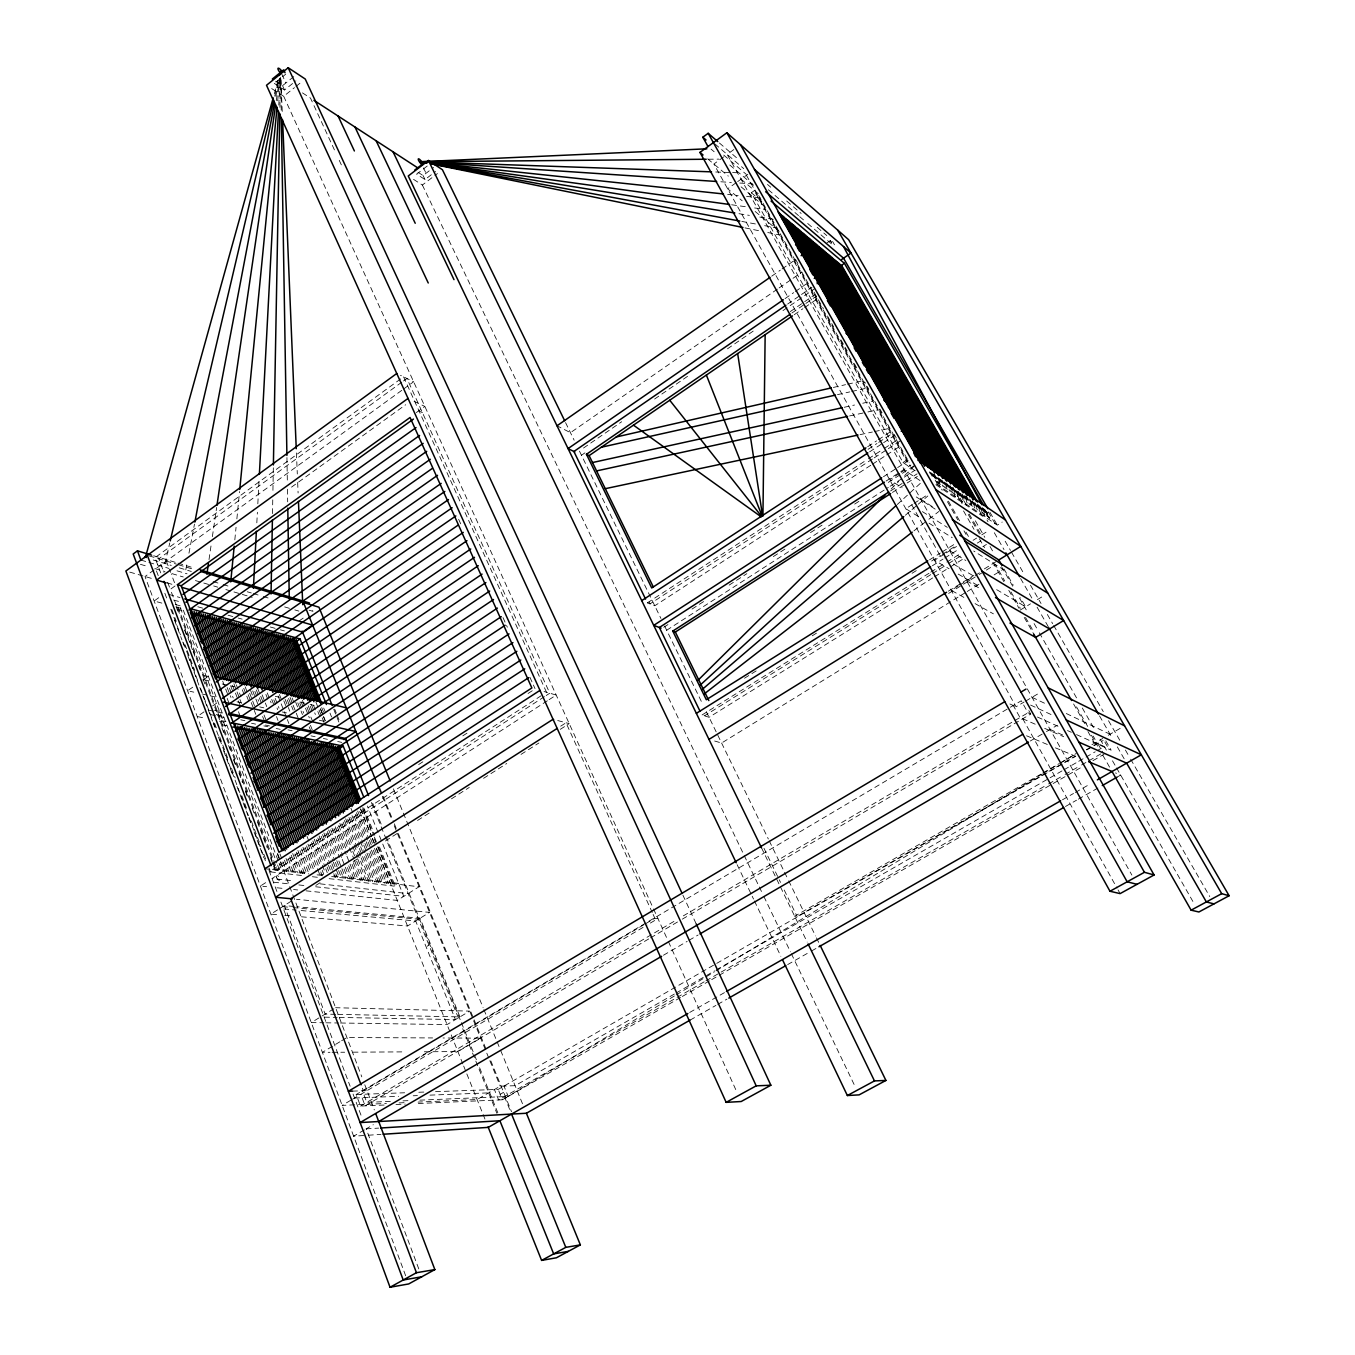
<?xml version="1.0" encoding="UTF-8"?>
<svg xmlns="http://www.w3.org/2000/svg" width="1355" height="1355" viewBox="0 0 1355 1355"><rect width="100%" height="100%" fill="white"/><g stroke="black" fill="none" stroke-linecap="round" stroke-linejoin="round"><path stroke-width="0.75" stroke-dasharray="5 3.75" d="M272.507 513.613L272.778 498.792M272.931 490.324L273.354 467.052M279.909 107.35L280.451 77.743M256.823 522.81L257.382 512.275M257.823 503.823L259.161 478.518M278.791 105.131L280.231 77.709M234.821 539.866L236.058 527.264M236.871 518.863L239.547 491.543M277.69 100.795L279.96 77.692M209.009 559.598L211.143 544.998M212.379 536.648L216.648 507.448M276.285 100.592L279.655 77.642M185.787 569.828L187.38 561.512M188.955 553.213L194.476 524.131M275.827 96.307L278.995 79.691M164.92 563.561L169.765 542.965M274.76 96.103L278.639 79.623M274.354 93.749L278.3 79.522M891.167 488.952L898.67 481.516M904.666 475.554L915.184 465.155M897.247 504.5L920.57 483.125M905.394 515.222L916.607 505.618M918.199 504.246L927.819 495.998M275.929 82.079L285.702 74.203M275.726 81.249L282.551 85.653L293.883 76.541M274.303 83.4L284.533 89.989L295.881 80.877M271.661 88.566L283.703 96.273L294.475 87.635M296 86.398L302.165 81.469M913.897 530.889L927.21 520.523M928.886 519.236L938.88 511.462M427.232 166.021L416.629 174.151L425.013 179.554L435.582 171.492M418.034 172.288L423.065 175.54L433.617 167.478M413.546 179.368L422.37 185.025L437.411 173.559M401.791 382.195L158.789 558.802L163.989 572.589M403.502 380.958L406.923 378.468L549.774 693.201L546.217 695.505M154.131 569.913L145.019 576.519L405.772 1276.054M401.741 390.375L155.656 568.812L158.484 576.349M403.434 389.139L413.631 381.754L400.504 375.318M723.824 156.807L713.865 164.04L1016.064 706.768L1024.041 702.042M733.817 149.575L727.144 154.402L1131.882 875.093M291.528 487.123L405.67 404.739M158.738 597.691L154.148 600.993L161.838 603.111M171.001 588.883L175.608 585.563L171.323 574.266M416.307 412.581L424.86 406.432L411.768 400.199M736.036 182.79L727.652 188.802L742.201 200.794M737.696 181.587L747.791 174.338M915.116 470.71L903.023 462.529L751.331 192.749L756.7 188.921M771.706 276.183L780.345 270.153M782.089 268.951L795.927 259.313M826.753 243.087L829.988 240.834M192.698 687.222L187.6 690.762L193.782 692.151M202.877 680.142L209.652 675.417M299.082 620.98L305.688 616.39M777.38 289.14L570.472 432.685L557.024 425.792M779.125 287.921L791.303 279.486M793.031 278.283L801.72 272.253M785.053 298.608L793.64 292.68M795.368 291.494L807.377 283.195M787.628 304.062L799.789 295.678M801.516 294.475L811.95 287.277M583.514 448.031L621.674 421.744M654.617 399.031L687.578 376.317M727.466 348.828L755.226 329.705M782.97 310.583L814.186 289.072M204.046 711.832L197.22 716.541L204.893 718.133M212.6 705.938L217.732 702.398M581.464 455.246L584.954 452.858M790.304 311.565L814.66 294.797M791.947 312.988L804.125 304.604M805.869 303.418L816.32 296.237M794.216 314.716L802.905 308.737M804.65 307.551L818.556 297.998M867.691 446.71L876.549 440.917M878.311 439.748L892.488 430.483M868.098 449.301L876.939 443.525M878.701 442.374L892.826 433.143M869.622 451.825L881.919 443.796M883.663 442.645L894.198 435.768M647.402 602.873L866.726 459.904M868.487 458.752L882.647 449.521M884.409 448.37L896.79 440.307M872.434 459.023L650.01 603.89L648.181 600.113M874.195 457.871L886.56 449.826M888.321 448.674L900.668 440.629M870.757 465.29L654.77 605.77L647.317 602.84M872.535 464.138L884.917 456.076M886.695 454.924L900.855 445.71M418.661 764.542L425.724 759.952M462.783 735.884L469.846 731.293M528.077 693.472L535.14 688.882L533.396 685.037M272.507 869.639L542.982 694.556M269.001 867.979L270.475 871.892L275.116 868.894L308.567 872.823M903.023 462.529L907.444 459.667M883.477 476.723L895.858 468.711M897.637 467.577L908.257 460.7M544.439 696.656L276.285 870.079L273.304 862.203M886.119 481.042L910.933 465.019M265.631 882.664L260.397 886.051L266.613 886.695M547.335 700.789L272.05 878.514L293.002 880.835M549.114 699.654L556.211 695.064L544.033 691.541M899.551 473.403L889.676 479.772L902.091 487.783M901.194 472.336L904.496 470.202L920.231 480.703M663.73 627.314L670.793 622.758M692.015 609.073L704.38 601.078M729.142 585.106L746.825 573.69M773.349 556.583L785.714 548.589M810.476 532.617L824.619 523.487M854.666 504.094L861.746 499.538M888.27 482.414L900.652 474.436M902.413 473.302L914.794 465.307M666.677 630.244L888.321 487.41M890.1 486.276L902.515 478.264M904.293 477.129L914.93 470.27M890.574 490.916L904.734 481.804M906.512 480.652L917.132 473.827M892.454 492.441L917.352 476.418M560.682 726.178L566.017 722.774L652.229 912.491M277.589 909.849L270.865 914.134L278.52 914.811M279.587 908.578L292.748 900.177M315.834 885.425L322.981 880.869M353.316 861.492L360.447 856.936M385.43 840.981L397.913 833.003M417.543 820.469L431.822 811.357M451.452 798.823L469.287 787.424M483.566 778.312L506.753 763.509M521.031 754.396L538.884 742.997M560.293 729.329L569.219 723.621L553.043 719.285M912.44 504.45L905.784 508.701L920.079 517.61M914.1 503.382L927.43 494.88M329.146 878.65L394.119 886.119L398.472 883.375L333.652 875.77M935.865 484.717L982.561 516.221L987.998 512.817L929.547 472.827M929.581 559.801L940.302 553.077M942.081 551.959L954.581 544.134M744.488 678.228L756.954 670.42M812.221 635.817L819.352 631.345M912.051 573.284L919.181 568.829M931.647 561.004L940.556 555.431M942.352 554.314L956.613 545.371M944.655 553.924L934.493 560.276L949.076 568.761M946.332 552.857L956.528 546.488M932.376 565.763L942.995 559.124M944.757 558.006L958.917 549.165M973.076 540.306L976.616 538.087M981.765 534.869L988.523 530.635M936.508 483.989L997.331 525.13L1002.226 522.065M929.022 573.25L701.89 715.067L709.072 717.286L932.748 577.908M930.8 572.132L945.113 563.206M946.908 562.088L961.203 553.145M977.294 543.101L980.885 540.865M930.75 574.639L704.431 715.863L702.584 712.053M932.545 573.521L946.908 564.561M948.703 563.443L961.288 555.584M934.543 576.79L948.856 567.864M950.634 566.746L963.168 558.938M982.849 546.675L986.423 544.439M948.381 591.17L973.754 575.469M984.391 568.88L997.466 560.784M958.053 586.088L951.227 590.306L965.895 598.504M959.763 585.021L973.466 576.536M975.194 575.485L980.342 572.284M948.636 593.422L977.378 575.638M979.174 574.537L984.56 571.2M986.372 570.082L995.349 564.527L1004.716 580.956M965.438 592.592L721.605 743.031L712.578 740.423M967.233 591.491L979.784 583.734M994.13 574.893L1003.09 569.354L973.72 551.045M427.198 946.213L428.959 945.129M333.855 1008.781L311.294 1022.585L323.828 1022.771M1020.095 610.157L1030.477 603.839M1037.422 599.621L1044.383 595.387M339.902 1041.775L322.388 1052.361L329.993 1052.31M341.646 1040.725L346.897 1037.54L432.601 1037.93M674.35 996.01L502.417 1099.786L414.766 1103.664M676.162 994.926L714.17 971.975M715.982 970.891L1041.758 774.264M1043.553 773.18L1058.035 764.44M1059.847 763.339L1076.141 753.516M384.143 1105.036L360.515 1106.07L356.162 1094.518L1021.28 700.772L1028.005 712.798L1030.748 714.034L679.736 920.672M643.913 924.703L363.343 1090.775L361.836 1086.812M645.742 923.636L654.838 918.233L657.937 918.588L648.842 923.958M350.708 1100.311L342.154 1105.375L386.429 1103.461M352.571 1099.21L647.029 925.042M1025.633 701.094L1039.505 692.896M360.515 1106.07L676.094 920.147M683.31 915.878L1028.005 712.798M648.723 938.93L365.139 1105.866L360.786 1094.349M650.552 937.846L677.923 921.739M364.36 1129.918L353.638 1136.184L366.257 1135.355M418.78 1268.907L366.155 1128.867L373.336 1124.684M663.459 955.241L687.171 941.386M689.001 940.319L698.13 935.001M1030.308 740.999L1044.739 732.581M1046.5 731.548L1057.323 725.23M674.316 994.062L515.103 1085.694L500.215 1086.185L477.112 1099.532L418.068 1102.089M1040.877 774.162L794.674 916.251L797.113 916.573L1062.574 763.441M1042.689 773.112L1059.102 763.644M1060.931 762.577L1075.514 754.159M1091.927 744.691L1102.801 738.424M1108.255 735.274L1121.246 727.771M1064.403 762.391L1075.379 756.056M1086.371 749.721L1091.859 746.554M1093.688 745.504L1097.347 743.387L1093.197 736.087M435.531 1091.656L498.2 1089.403L1075.802 756.259M1086.795 749.925L1103.156 740.491M500.08 1094.349L503.62 1092.299M676.145 993.012L714.576 970.891M716.405 969.824L1062.252 770.758M1064.098 769.708L1076.903 762.34M1078.732 761.29L1084.22 758.123M1086.049 757.072L1095.196 751.805M1097.025 750.755L1104.342 746.537L1095.585 742.591M704.16 981.85L498.64 1099.955L494.423 1089.539M705.989 980.8L1046.771 784.968M1048.601 783.918L1063.269 775.5M1065.098 774.433L1079.749 766.015M1081.578 764.965L1087.083 761.798M1088.912 760.748L1101.734 753.38M680.515 997.5L502.417 1099.786L498.2 1089.403M682.344 996.45L709.834 980.664M711.68 979.614L1081.934 766.981M1092.943 760.663L1103.935 754.345M689.695 1012.456L724.586 992.554M1062.472 799.789L1073.499 793.488M1075.328 792.455L1090.03 784.071M690.152 1020.078L715.914 1005.41M717.744 1004.377L726.941 999.126M787.662 964.591L809.731 952.023M811.577 950.973L818.928 946.789M1065.47 806.496L1076.514 800.212M1078.343 799.162L1100.429 786.611M1116.994 777.177L1120.67 775.094L1115.504 772.926M833.376 387.445L845.554 384.668M847.586 384.193L863.846 380.501M837.492 394.644L849.704 391.917M851.736 391.46L868.013 387.835M844.233 407.279L854.514 405.026M862.745 403.231L873.027 400.961M849.602 415.934L865.93 412.394M867.962 411.937L878.159 409.735M860.086 434.633L872.383 432.025M874.432 431.584L888.795 428.536M368.357 1135.219L380.975 1134.389M366.155 1128.867L378.689 1128.105M399.081 1102.902L407.516 1102.547M395.982 1104.511L405.264 1104.088M390.342 1101.395L366.782 1102.377L362.412 1090.809M402.977 1100.87L409.295 1100.599M419.813 1100.158L508.21 1096.449L503.975 1086.066M354.553 1098.024L398.556 1096.331M413.224 1095.772L417.408 1095.619M429.975 1095.128L488.647 1092.875M356.162 1094.518L404.637 1092.774M418.814 1092.249L425.521 1092.011M352.52 1091.131L367.036 1090.656M708.326 159.229L718.912 159.128M332.094 1052.31L344.661 1052.225M353.045 1052.174L405.467 1051.87M424.335 1051.768L457.871 1051.565L480.669 1038.15L443.051 1037.981M325.911 1022.805L338.445 1022.991M340.528 1023.008L447.048 1024.583L469.677 1011.118L335.6 1007.714M324.506 1017.165L337.175 1017.402M339.292 1017.436L455.432 1019.587L415.68 920.977L298.439 910.289M335.684 1014.336L325.149 1014.116L284.296 905.563L294.746 906.546M337.785 1014.37L459.955 1016.894L420.067 918.25L296.83 906.732M715.728 172L730.497 172.508M732.598 172.576L741.033 172.881M720.86 181.773L731.361 182.468M739.762 183.027L752.364 183.874M284.753 915.353L293.087 916.065M301.403 916.793L407.533 926.007L429.518 912.406L296.508 899.297M283.771 908.951L296.339 910.103M282.619 906.63L290.986 907.41M293.07 907.596L418.509 919.215M276.996 887.779L285.278 888.66M293.578 889.524L297.727 889.964M306.027 890.828L397.269 900.414L419.085 886.763L331.653 876.549M727.652 194.392L738.17 195.51M746.588 196.407L761.324 197.982M273.676 882.224L290.478 884.036M298.862 884.951L307.263 885.865M315.647 886.763L403.79 896.333L367.425 806.005M320.22 883.85L408.16 893.606M270.475 871.892L304.011 875.753M312.395 876.719L318.679 877.43M319.018 874.043L323.201 874.534M264.919 868.758L308.754 873.873M317.07 874.856L323.32 875.584M731.649 204.774L746.266 206.807M754.616 207.959L765.05 209.415M738.983 213.684L749.383 215.377M759.799 217.071L776.449 219.798M741.846 221.424L756.344 224.134M764.643 225.675L777.076 227.979M745.03 227.894L759.511 230.841M767.777 232.535L780.175 235.059M222.711 724.857L226.793 725.687M221.051 720.555L227.267 721.859M219.375 721.165L227.64 722.893M210.499 714.559L224.862 717.608M251.539 723.248L255.638 724.129M263.835 725.874L267.951 726.737M276.149 728.482L280.248 729.346M311.023 735.867L315.139 736.73M323.337 738.475L327.436 739.339M337.7 741.524L341.799 742.388M216.173 714.576L224.371 716.321M240.784 719.81L244.899 720.691M265.411 725.044L269.51 725.924M287.988 729.854L292.087 730.718M214.446 710.223L222.627 711.985M208.789 710.189L214.937 711.51M216.986 711.951L223.118 713.272M202.031 693.98L208.196 695.369M210.262 695.826L216.444 697.215M237.04 701.822L241.156 702.754M259.686 706.904L263.818 707.835M282.348 711.985L286.464 712.899M319.424 720.284L325.607 721.673M203.775 679.651L211.956 681.565M222.169 683.953L228.301 685.376M230.35 685.85L234.432 686.816M275.319 696.351L279.401 697.3M299.845 702.076L308.025 703.99M310.058 704.465L314.157 705.413M204.063 675.654L208.145 676.619M176.133 607.04L182.248 608.717M177.115 609.208L185.178 611.41M175.354 604.482L183.399 606.718M173.643 600.028L181.706 602.281M197.813 606.769L205.875 609.022M228.03 615.204L236.075 617.44M238.09 618.015L242.122 619.133M270.306 626.992L278.368 629.245M280.383 629.804L284.414 630.939M168.901 594.438L179.927 597.538M129.707 572.098L153.047 578.839M167.088 582.887L175.117 585.208M140.412 564.324L148.034 566.559M154.843 568.575L164.988 571.573M171.865 573.605L183.247 576.959M195.408 580.567L211.634 585.36M213.667 585.953L217.732 587.155M225.845 589.544L231.925 591.339M233.958 591.949L252.199 597.335M284.652 606.921L292.765 609.31M294.797 609.902L298.845 611.105M140.886 560.055L146.916 561.851M148.915 562.444L168.985 568.423M177.014 570.828L187.041 573.809M213.142 581.583L221.17 583.988M223.168 584.581L231.197 586.969M247.254 591.762L251.268 592.948M253.266 593.558L261.295 595.946M263.31 596.539L271.339 598.927M309.092 610.19L312.971 611.342L311.616 608.005M153.217 560.005L171.272 565.425M179.283 567.83L191.326 571.454M149.253 555.923L176.404 564.12M178.42 564.73L192.546 568.998M153.657 555.753L175.93 562.511M177.962 563.121L194.155 568.033M1026.548 735.782L1047.618 744.589M1055.426 747.841L1074.955 756.005M1035.186 724.197L1019.976 717.54L1013.286 705.498M1044.688 728.363L1063.709 736.713M1050.091 729.447L1063.489 735.359M1009.882 703.973L1016.064 706.768M1037.456 717.049L1059.373 726.907M1067.486 730.565L1071.314 732.276M1076.548 734.63L1111.168 750.196L1105.003 739.423M1030.596 705.074L1051.717 714.83M419.068 411.039L422.421 412.614M1032.036 697.317L1045.349 703.618M1066.283 713.526L1110.05 734.241M975.075 603.619L993.418 613.849M966.606 580.787L981.037 589.171M958.171 574.063L978.208 585.75M953.242 563.968L973.144 575.74M996.67 589.662L1025.616 606.786L1020.467 597.775M949.72 550.74L965.844 560.513M929.022 523.182L952.26 537.681M922.416 511.631L947.297 527.349M920.739 499.148L934.831 508.244M916.285 496.946L935.797 509.531M302.47 92.885L310.498 98.102L313.124 103.759M867.234 388.089L868.775 389.207L864.642 381.873M755.141 211.465L779.379 231.468M707.683 158.857L728.296 176.116M741.1 186.855L763.543 205.638M751.331 192.749L762.543 202.183M741.049 179.165L758.766 194.138M711.087 149.135L714.153 151.743M729.786 165.022L753.651 185.296M723.739 155.097L746.283 174.355M714.915 143.918L743.76 168.647M768.37 189.768L798.502 215.597M799.687 216.631L806.09 222.118M807.682 223.473L831.75 244.12M719.403 142.986L738.627 159.568M767.489 184.432L770.69 187.21M786.713 201.031L801.144 213.463M817.167 227.284L826.787 235.567M830.293 240.428L831.614 242.613L829.971 240.428M989.963 512.342L997.331 525.13M832.563 241.41L834.511 244.781M988.303 511.919L996.738 526.57M1005.173 541.221L1010.457 550.367M1011.508 552.213L1024.16 574.181M1030.477 585.174L1041.03 603.5M1047.364 614.476L1052.632 623.639M1053.682 625.468L1103.241 711.561M1108.526 720.725L1121.178 742.692M1125.395 750.026L1129.613 757.343M1130.663 759.19L1209.761 896.553M984.645 509.175L989.895 518.304M983.408 508.328L988.659 517.458M982.172 507.481L987.422 516.628M981.985 508.464L986.203 515.798M979.682 505.788L984.95 514.951M979.53 506.821L983.713 514.104M978.259 504.754L987.998 521.743M994.316 532.735L1004.004 549.588M1020.62 578.534L1032.188 598.673M1037.083 607.176L1048.55 627.162M1099.532 715.914L1112.116 737.848M1117.316 746.893L1124.582 759.545M977.226 504.128L982.46 513.257M977.023 505.093L981.206 512.41M974.702 502.417L982.561 516.221M974.499 503.382L978.7 510.7M972.179 500.673L977.429 509.853M971.992 501.689L976.176 508.989M969.672 499.013L974.906 508.125M969.435 499.961L973.618 507.261M966.064 495.422L972.348 506.397M965.827 496.37L971.061 505.517M964.557 495.54L969.774 504.636M964.303 496.472L968.486 503.772M1104.867 742.015L1108.983 749.213M961.965 493.762L967.182 502.891M961.694 494.694L965.878 502.011M1003.987 568.948L1013.252 585.174M960.39 493.796L964.574 501.113M959.628 493.288L966.962 506.143M975.346 520.811L984.797 537.342M990.031 546.505L994.231 553.856M1001.565 566.695L1013.1 586.884M1019.4 597.894L1027.784 612.579M1034.085 623.588L1038.269 630.922M1039.319 632.768L1077.09 698.824M1082.323 708.004L1094.908 730.023M1100.158 739.203L1106.391 750.111M1112.506 760.816L1115.572 766.168M1116.588 767.946L1194.737 904.683M958.036 491.069L963.27 500.232M957.765 492.001L961.948 499.334M956.511 491.221L960.644 498.437M955.834 490.578L963.032 503.196M969.198 514.002L981.545 535.615M955.19 490.307L959.323 497.539M952.785 487.394L962.067 503.654M968.249 514.477L979.58 534.344M952.819 487.58L957.985 496.641M952.514 488.477L956.664 495.744M1097.804 743.59L1102.919 752.55M1010.966 591.915L1020.332 608.327M1025.532 617.457L1033.865 632.057M1076.531 706.887L1087.98 726.957M950.143 485.751L955.326 494.846M949.838 486.648L953.988 493.931M948.873 485.226L957.257 499.927M963.541 510.954L974.025 529.348M979.377 538.748L984.509 547.725M992.876 562.427L1003.818 581.6M1008.798 590.34L1019.079 608.395M1024.228 617.423L1034.576 635.563M1073.583 703.973L1085.152 724.298M1091.385 735.24L1097.635 746.182M1102.767 755.192L1109.999 767.879M947.45 483.904L952.633 493.017M946.095 482.973L951.295 492.102M1087.946 731.565L1094.23 742.591M944.74 482.041L949.94 491.188M944.418 482.939L948.585 490.256M941.996 480.178L947.213 489.341M940.624 479.23L945.858 488.41M939.252 478.281L944.486 487.478M937.88 477.35L943.097 486.547M937.643 478.417L941.725 485.615M934.205 473.86L940.336 484.667M933.832 474.707L938.947 483.718M932.918 473.86L942.216 490.239M948.415 501.164L959.78 521.184M965.98 532.109L969.079 537.562M932.426 473.759L937.558 482.787M930.868 472.455L939.134 487.038M947.416 501.638L957.765 519.88M963.981 530.821L966.047 534.463M929.615 471.828L932.697 477.248M795.47 259.195L799.586 266.529M814.05 292.155L823.349 308.635M827.482 315.969L833.664 326.945M840.896 339.766L847.095 350.759M854.327 363.563L857.41 369.068M880.005 409.108L882.037 412.716M894.283 434.43L896.316 438.038M758.715 195.56L909.12 462.36M746.436 175.303L910.441 466.374M755.413 192.783L907.139 462.14M1028.835 710.613L1030.748 714.034M911.763 504.89L939.557 554.618M1022.737 718.743L1117.028 888.084M1118.061 889.93L1120.111 893.606M984.899 510.293L987.897 515.865M565.56 422.608L574.147 440.206M579.449 451.113L660.935 618.439M664.627 626.044L702.601 703.99M706.294 711.595L768.336 838.982M769.25 840.879L787.78 878.904M788.695 880.818L815.541 935.949M816.472 937.846L819.25 943.554M763.983 848.264L780.548 882.427M784.223 890.015L797.113 916.573M761.493 847.79L779.548 885.052M780.48 886.949L807.19 942.098M423.488 167.935L425.589 172.288M423.065 175.54L425.013 179.554M422.37 185.025L758.394 885.052M759.308 886.966L762.967 894.588M763.881 896.502L790.439 951.82M791.354 953.717L855.445 1087.252M737.137 864.693L753.532 899.043M754.447 900.939L780.853 956.274M682.886 895.13L696.216 923.924M313.987 105.639L335.769 152.793M339.241 160.33L341.867 165.988M281.857 74.203L285.769 82.774M282.551 85.653L284.533 89.989M283.703 96.273L652.67 907.02M653.55 908.934L667.575 939.76M668.438 941.674L736.798 1091.893M653.11 914.405L654.838 918.233M546.522 692.27L403.553 376.809L154.995 557.65L160.94 573.453M458.651 519.287L461.259 525.062M502.976 617.575L507.329 627.213M529.924 677.331L532.532 683.106M393.407 788.83L483.074 1007.578M483.887 1009.526L499.893 1048.584M500.689 1050.532L522.64 1104.071M379.993 788.525L382.415 794.487M383.177 796.367L393.594 821.943M394.339 823.806L397.574 831.75M398.336 833.596L473.386 1018.028M474.115 1019.79L486.157 1049.397M490.866 1060.948L511.529 1111.693M379.129 788.542L381.517 794.42M382.313 796.367L391.087 817.912M394.271 825.754L396.659 831.614M397.455 833.579L472.827 1018.841M473.606 1020.772L489.07 1058.78M489.866 1060.728L500.215 1086.185M504.466 1096.618L509.988 1110.202M334.702 709.156L336.294 713.069M337.09 715.034L339.461 720.911M372.71 803.21L381.416 824.755M386.175 836.509L460.598 1020.705M461.394 1022.652L476.435 1059.881M479.602 1067.723L497.827 1112.794M333.753 709.393L338.869 722.029M371.338 802.448L459.582 1020.942M462.699 1028.648L496.895 1113.319M329.993 713.069L331.569 716.981M323.676 708.021L326.03 713.899M363.784 807.885L374.793 835.29M379.519 847.044L394.457 884.239M362.632 807.716L373.658 835.171M374.437 837.119L377.588 844.961M378.384 846.926L394.119 886.119M321.694 707.564L324.827 715.406M362.598 809.511L371.253 831.072M374.403 838.914L376.758 844.809M377.554 846.756L392.51 884.019M320.424 708.733L322.778 714.627M323.574 716.592L325.149 720.521M360.565 808.867L371.592 836.357M372.371 838.305L375.521 846.164M376.3 848.128L462.902 1064.082M463.681 1066.046L466.035 1071.941M466.831 1073.905L484.938 1119.061M320.491 709.072L322.846 714.949M323.625 716.914L325.2 720.843M360.633 809.189L371.643 836.679M372.439 838.626L375.572 846.485M376.368 848.45L390.528 883.782M315.918 702.195L318.273 708.055M319.052 710.003L321.389 715.846M322.168 717.794L325.302 725.602M359.668 811.408L369.813 836.746M370.593 838.711L373.726 846.502M374.505 848.45L388.563 883.562M317.832 711.494L320.17 717.354M357.669 811.069L368.611 838.406M369.39 840.371L372.523 848.179M373.303 850.127L386.582 883.325M313.479 705.176L315.817 711.036M356.467 812.712L367.408 840.083M368.187 842.031L384.6 883.087M311.464 704.702L315.376 714.491M355.247 814.338L365.41 839.795M366.189 841.743L369.322 849.585M370.101 851.533L382.601 882.867M310.227 706.192L312.582 712.069M350.894 808.139L364.19 841.455M364.969 843.42L368.103 851.262M368.882 853.227L380.62 882.63M308.212 705.735L311.345 713.577M352.012 815.659L362.971 843.132M363.75 845.097L378.604 882.393M306.958 707.225L310.092 715.084M310.871 717.049L313.225 722.96M350.776 817.302L364.868 852.685M365.647 854.649L376.605 882.156M302.368 700.332L304.706 706.192M305.485 708.14L309.363 717.896M348.963 817.488L359.837 844.826M360.616 846.773L363.716 854.599M364.495 856.546L374.59 881.936M301.115 701.805L303.435 707.683M310.43 725.281L313.547 733.089M347.71 819.131L358.584 846.502M359.363 848.45L372.574 881.698M299.845 703.296L303.723 713.086M309.16 726.788L311.498 732.665M345.677 818.81L360.447 856.004M361.226 857.969L370.542 881.461M297.795 702.822L302.453 714.576M344.424 820.452L368.509 881.224M295.746 702.347L298.845 710.189M343.154 822.095L357.144 857.427M357.923 859.392L366.477 880.987M292.121 697.944L295.238 705.803M341.883 823.738L351.995 849.297M352.774 851.262L355.874 859.121M356.653 861.086L364.427 880.75M290.055 697.452L292.392 703.364M293.171 705.328L295.492 711.24M296.271 713.204L299.387 721.08M339.834 823.434L353.824 858.85M354.604 860.815L362.378 880.513M288.547 698.401L290.868 704.278M291.63 706.226L293.171 710.139M338.716 825.517L348.76 850.94M353.384 862.661L360.328 880.259M287.243 699.874L289.547 705.752M337.429 827.16L347.456 852.617M352.097 864.355L358.262 880.022M285.143 699.4L289.784 711.155M335.346 826.838L346.169 854.294M346.931 856.258L349.251 862.136M350.03 864.1L356.196 879.785M283.839 700.874L286.142 706.768M334.041 828.498L342.544 850.093M348.726 865.794L354.129 879.547M279.418 694.488L281.738 700.399M331.958 828.193L342.781 855.716M347.422 867.505L352.046 879.293M278.08 695.979L280.4 701.873M281.179 703.855L283.5 709.749M284.262 711.731L286.582 717.625M287.362 719.59L288.903 723.536M330.637 829.836L341.46 857.41M342.239 859.375L344.56 865.269M345.322 867.251L349.963 879.056M328.689 829.921L339.444 857.292M344.035 869.029L347.879 878.819M275.184 698.367L279.028 708.174M327.368 831.563L335.803 853.108M338.869 860.95L341.172 866.81M341.934 868.775L345.779 878.565M273.829 699.841L277.673 709.647M326.013 833.206L336.006 858.714M336.768 860.679L339.834 868.521M340.596 870.486L343.679 878.328M271.711 699.366L274.015 705.244M323.913 832.902L334.651 860.408M335.413 862.373L341.562 878.074M267.274 692.964L271.102 702.805M276.488 716.575L278.012 720.504M322.558 834.561L332.534 860.137M333.296 862.102L339.444 877.837M265.902 694.438L268.968 702.313M321.203 836.238L331.179 861.831M331.941 863.796L335.024 871.672M335.786 873.653L337.327 877.583M319.069 835.933L329.824 863.542M330.586 865.506L335.193 877.329M262.159 694.861L266.732 706.616M317.815 837.898L327.724 863.372M328.486 865.337L331.535 873.162M257.704 688.476L259.991 694.37M260.753 696.318L263.039 702.212M316.426 839.558L326.335 865.066M327.097 867.031L328.638 870.96M256.298 689.932L258.585 695.826M259.347 697.791L261.651 703.685M314.275 839.253L324.963 866.76M325.725 868.724L327.249 872.654M254.892 691.389L258.703 701.229M264.056 715L267.104 722.876M312.886 840.93L325.081 872.4M252.724 690.898L258.06 704.685M262.633 716.507L264.936 722.418M311.481 842.59L321.406 868.199M322.168 870.181L323.693 874.111M250.54 690.389L253.588 698.282M307.026 836.374L309.313 842.302M310.075 844.267L320 869.91M320.762 871.892L322.287 875.838M249.659 693.252L251.928 699.146M252.691 701.094L255.705 708.936M307.992 844.216L320.119 875.584M245.187 686.866L247.457 692.761M248.219 694.709L250.489 700.603M251.251 702.568L253.521 708.462M254.283 710.427L255.79 714.339M306.569 845.876L316.409 871.401M243.748 688.323L246.017 694.217M246.779 696.182L249.811 704.041M305.129 847.553L313.462 869.165M242.291 689.78L245.323 697.639M302.944 847.248L312.04 870.875M301.488 848.924L309.838 870.621M236.329 684.8L240.885 696.639M300.048 850.618L308.381 872.332M233.907 683.75L239.174 697.486M239.937 699.451L241.427 703.38M297.897 850.5L306.924 874.043M232.433 685.207L234.686 691.084M235.431 693.049L237.701 698.943M238.446 700.908L240.716 706.802M296.423 852.176L304.706 873.789M230.943 686.646L233.196 692.541M294.95 853.853L302.487 873.518M229.435 688.103L233.212 697.944M238.48 711.731L240.75 717.642M292.714 853.565L300.251 873.264M227.183 687.578L230.96 697.435M291.223 855.242L297.998 873.01M222.677 681.125L224.93 687.053M225.675 689.034L227.945 694.963M289.733 856.936L295.763 872.739M227.183 698.401L229.452 704.346M288.225 858.63L293.493 872.485M286.007 858.46L291.24 872.214M284.482 860.137L288.971 871.942M279.96 853.938L282.213 859.849M282.958 861.831L286.701 871.688M277.673 853.65L284.414 871.417M166.326 561.072L170.611 572.386M277.301 853.887L361.802 1076.835M364.783 1084.728L374.336 1109.914M183.315 610.19L278.385 861.272M279.13 863.237L282.128 871.146M180.249 607.582L276.827 862.966M277.572 864.947L279.824 870.892M177.928 606.938L277.521 870.621M167.715 582.447L170.679 590.323M171.424 592.287L219.764 720.352M220.509 722.317L272.558 860.239M176.099 606.447L178.318 612.341M184.991 630.007L187.21 635.902M187.955 637.866L192.393 649.655M193.138 651.62L195.357 657.497M198.321 665.356L200.54 671.25M221.932 727.957L224.151 733.817M228.589 745.572L230.807 751.432M233.754 759.274L235.973 765.135M238.92 772.977L242.613 782.75M245.577 790.592L248.524 798.417M252.216 808.207L254.435 814.084M257.382 821.909L266.986 847.349M270.678 857.139L272.169 861.052M272.897 863.016L275.116 868.894M184.534 629.94L186.753 635.851M203.115 679.211L205.333 685.122M233.585 760.003L235.821 765.914M245.475 791.523L247.711 797.434M270.746 858.528L272.982 864.439M273.727 866.404L275.217 870.35M171.814 609.513L176.235 621.301M185.093 644.845L186.567 648.774M187.312 650.739L194.697 670.369M214.547 723.163L216.749 729.024M219.696 736.866L228.521 760.341M231.468 768.166L235.143 777.956M241.766 795.571L243.985 801.432M244.713 803.396L246.932 809.274M251.336 821.011L260.905 846.452M263.852 854.277L266.054 860.154M164.853 593.287L167.088 599.232M170.798 609.123L180.486 634.902M183.45 642.778L197.627 680.481M200.557 688.306L212.752 720.741M213.497 722.706L248.338 815.405M249.066 817.37L265.377 860.764M269.001 870.401L277.69 893.521M280.908 902.074L350.132 1086.253M353.062 1094.061L361.802 1117.299M174.541 620.2L181.977 639.983M182.722 641.965L184.212 645.912M187.922 655.82L199.083 685.495M199.829 687.476L204.283 699.349M205.028 701.331L212.464 721.114M213.209 723.096L214.7 727.059M218.409 736.951L220.645 742.879M223.609 750.805L229.571 766.625M230.316 768.607L233.28 776.534M237.006 786.425L248.151 816.1M248.897 818.081L251.132 824.026M254.096 831.936L263.768 857.664M282.23 111.432L280.824 77.709L281.23 111.483M296.44 452.926L297.304 473.996M297.66 482.431L298.1 492.983M286.938 457.55L287.328 480.754M287.463 489.206L287.683 501.858M989.387 518.033L986.474 513.63L989.387 518.033M276.539 877.21A2.575 1.287 58 0 0 279.452 880.208A2.575 1.287 58 0 0 278.69 876.465A2.575 1.287 58 0 0 276.539 877.21"/><path stroke-width="1.5" d="M762.933 515.967L765.152 334.685M271.051 594.015L272.389 519.947M273.388 464.934L279.791 113.701M253.385 588.206L256.383 531.262M259.381 474.301L278.453 111.466M230.723 581.888L234.212 546.167M239.75 489.443L277.081 107.096M206.875 574.215L208.399 563.782M216.969 505.364L275.675 104.775M194.883 522.065L274.642 102.54M170.239 540.899L273.795 100.219M145.408 557.379L273.219 97.831M279.435 75.457L280.57 71.392M697.52 680.769L885.154 494.897M699.79 685.495L895.689 505.923M701.958 689.678L903.785 516.594M272.321 79.03L283.703 69.85L285.041 72.747M682.005 893.199L305.231 79.013L288.209 67.75L266.512 85.263L726.161 1102.36L741.185 1101.513L770.86 1085.236L696.216 923.924M704.075 694.048L912.22 532.176M414.681 170.103L425.284 161.973M564.645 420.694L442.424 169.731L428.468 160.5L408.262 175.981L736.222 862.779M151.625 555.144L137.465 550.858L133.18 553.992L403.214 1280.001L421.744 1276.783M708.004 146.526L702.822 137.228L708.174 133.315L717.794 141.597M396.761 373.489L125.879 570.997L390.037 1287.25L408.702 1283.947L434.853 1269.601L375.792 1113.793M740.491 144.731L1154.087 874.974L1120.111 893.606L1109.982 891.251L699.959 152.404L726.873 132.773L848.637 239.7L1229.12 895.74L1198.904 911.983L1191.113 910.17L1112.065 771.503L1088.624 761.713M408.024 398.421L156.638 580.092L166.123 582.836M177.437 584.666L410.074 417.492L531.871 687.95L279.011 852.295L177.437 584.666L181.214 585.766L413.444 419.068M182.925 594.438L416.036 427.587M185.906 602.264L419.593 435.463M188.887 610.106L423.15 443.373M191.868 617.982L426.723 451.317M194.883 625.875L430.314 459.277M197.898 633.818L432.194 468.491M200.913 641.779L437.546 475.317M203.944 649.773L441.171 483.379M206.993 657.785L444.83 491.459M210.059 665.83L448.488 499.589M557.024 425.792L769.979 277.402M801.11 255.689L806.293 252.081M213.125 673.909L452.163 507.735M216.207 682.022L455.856 515.933M783.342 299.794L568.067 448.59L574.757 451.909M814.253 278.453L837.068 262.684M841.709 259.466L851.008 253.046L754.515 169.494M219.29 690.152L457.804 525.35M191.224 613.07L296 641.762L300.065 638.967L326.47 704.532M983.764 505.483L844.419 263.344L839.423 266.783L781.767 218.324M785.883 305.265L573.893 451.486L645.573 599.079M817.167 283.686L829.328 275.302M222.406 698.316L463.274 532.396M865.93 447.861L651.721 587.968L586.461 454.281L790.202 314.191M586.461 454.281L589.12 455.619L792.489 315.901M225.506 706.514L467.001 540.679M228.639 714.746L470.744 548.978M231.773 723.011L474.504 557.328M234.923 731.293L478.281 565.712M238.09 739.61L482.075 574.114M241.258 747.96L485.886 582.565M244.442 756.344L489.697 591.034M247.643 764.745L493.525 599.537M250.844 773.197L497.387 608.09M254.062 781.666L501.248 616.66M257.298 790.185L505.127 625.265M343.78 739.576L355.925 731.497L223.507 702.127M260.533 798.722L509.023 633.903M232.908 726.957L339.021 748.925L343.221 746.148L363.75 797.113M263.802 807.292L512.935 642.592M267.071 815.896L516.865 651.298M270.339 824.518L520.794 660.037M273.642 833.19L524.758 668.828M899.568 425.86L903.108 423.539M641.728 600.621L867.878 452.96M901.211 431.195L913.507 423.167M276.945 841.895L528.738 677.635M264.919 868.758L539.968 690.373M881.715 477.875L653.72 625.366L661.121 628.144M915.336 456.127L927.718 448.115M884.358 482.194L659.36 627.484L700.044 711.273M918.013 460.446L930.411 452.435M927.785 560.919L706.311 699.739L672.774 631.074L888.795 492.051M672.774 631.074L675.332 632.04L890.658 493.576M553.043 719.285L275.59 897.247L292.341 898.89M557.125 728.448L290.698 898.721L361.091 1084.83M696.351 713.357L930.597 566.864M708.97 739.39L946.586 592.287M998.5 560.14L1020.738 546.37L935.78 489.545M1004.783 701.67L348.387 1091.283L352.52 1091.131M1020.959 692.066L1025.989 689.085M1022.856 734.241L360.125 1122.567L526.401 1113.251L690.152 1020.078M378.739 1121.534L661.63 956.308M699.959 933.934L1028.479 742.066M687.866 1013.506L488.274 1127.377L383.092 1134.254M726.432 991.504L1060.643 800.822M1097.364 779.87L1141.333 754.786L1066.3 719.979M728.787 998.093L785.815 965.624M818.928 946.789L1063.624 807.546M1102.276 785.561L1116.994 777.177M390.037 1287.25L416.442 1272.718L434.853 1269.601M726.161 1102.36L756.192 1085.846L770.86 1085.236M1109.982 891.251L1144.433 872.298L1154.087 874.974M488.088 1126.903L541.61 1260.404L565.797 1247.362L580.363 1244.889L526.401 1113.251M782.682 960.085L847.366 1095.534L874.466 1080.917L885.916 1080.443L820.182 945.451M1191.113 910.17L1221.702 893.673L1229.12 895.74M580.363 1244.889L556.414 1257.779L541.61 1260.404M885.916 1080.443L859.104 1094.874L847.366 1095.534M616.237 436.988L831.343 387.903M601.315 447.235L835.459 395.101M592.508 462.546L842.183 407.736M596.59 470.913L847.569 416.375M888.372 407.516L894.486 406.178M605.279 488.681L858.02 435.057M568.372 1251.359L553.67 1253.9L499.876 1120.72M380.772 1127.987L499.893 1120.737M706.853 148.813L420.49 161.719L421.761 164.328M706.209 159.246L420.49 161.719L426.69 162.99M426.825 161.939L420.49 161.719L426.723 162.871M431.042 162.092L711.51 171.848M426.791 162.143L420.49 161.719L426.74 162.736M430.992 162.414L716.66 181.485M426.808 162.397L420.49 161.719L426.757 162.583M431.009 162.837L723.451 193.951M430.941 163.159L729.549 204.486M430.907 163.413L734.817 213.006M430.856 163.65L739.762 221.051M430.839 163.82L742.963 227.471M231.4 722.723L343.221 746.148M228.775 713.306L345.491 738.441L368.56 795.571M229.266 714.593L345.965 739.627M215.784 676.873L346.287 707.801M1137.048 884.324L1127.157 881.8L708.174 133.315M1213.978 903.887L1206.373 901.956L1126.666 763.17L1078.8 742.1M189.446 608.378L300.065 638.967M184.703 598.893L302.538 632.091L312.632 625.095L181.655 587.308M200.608 571.437L318.95 607.192L390.206 781.022M200.235 569.879L309.567 603.009M1048.092 687.815L1124.582 725.84M1009.932 623.063L1035.61 637.392L1063.641 620.522L982.053 571.234M995.468 597.555L1049.6 628.974M965.031 541.153L1047.872 593.27M959.73 535.225L998.838 559.937L1001.921 565.34M952.26 519.49L1007.019 554.856M313.954 100.338L418.339 168.257M919.384 460.598L1005.495 520.032M633.462 425.148L761.222 516.848M883.85 400.216L899.839 411.92M869.233 369.864L910.357 400.843M845.977 333.313L897.62 373.286M851.736 328.723L876.228 347.913M817.065 282.23L845.588 305.18M795.554 244.798L826.262 270.136L867.132 341.833M699.959 152.404L703.059 154.978M771.063 201.099L844.419 263.344M702.822 137.228L706.04 139.972M765.677 191.733L843.555 258.195L987.846 508.684M146.204 557.515L144.917 556.617L144.646 557.582M669.726 400.233L761.612 516.424M837.763 230.164L1221.702 893.673M841.658 265.546L977.582 502.112M840.269 264.361L976.379 501.35M1005.884 552.874L1019.57 576.688M1049.024 627.992L1098.482 714.085M838.88 263.192L974.076 498.657M837.492 262.023L973.872 499.622M836.086 260.838L973.093 499.724M834.697 259.652L970.299 496.049M833.291 258.466L970.078 496.997M831.868 257.281L967.809 494.389M830.463 256.078L967.589 495.371M829.04 254.892L966.301 494.49M827.617 253.69L963.964 491.78M826.177 252.487L963.727 492.712M824.755 251.268L962.473 491.899M823.315 250.065L960.136 489.172M821.875 248.846L959.865 490.104M820.436 247.626L958.561 489.206M818.979 246.407L956.207 486.462M817.522 245.17L955.936 487.394M816.066 243.951L954.614 486.479M814.592 242.714L951.346 482.177M813.135 241.461L951.058 483.074M811.662 240.225L950.753 483.955M810.188 238.988L948.381 481.228M808.698 237.735L947.026 480.297M807.207 236.481L946.722 481.194M892.284 385.955L945.722 479.704M1033.746 634.123L1071.602 700.518M805.717 235.211L944.333 478.434M804.226 233.958L942.978 477.502M802.719 232.687L942.657 478.383M801.212 231.417L940.251 475.622M799.704 230.147L938.88 474.673M798.197 228.86L938.541 475.554M796.672 227.589L936.119 472.776M795.148 226.302L934.73 471.828M793.624 225.015L934.577 473.03M792.082 223.711L932.155 470.27M790.541 222.423L930.766 469.304M895.807 408.516L897.891 412.191M789 221.119L929.361 468.339M787.458 219.815L927.955 467.373M785.9 218.494L925.516 464.579M784.342 217.19L925.109 465.409M782.784 215.868L924.72 466.255M781.208 214.547L922.264 463.444M779.633 213.209L920.841 462.462M778.058 211.888L920.435 463.291M797.282 247.304L799.365 250.98M809.765 269.374L812.898 274.879M827.38 300.488L830.48 305.959M854.158 347.778L856.208 351.402M862.356 362.242L864.405 365.867M866.438 369.475L868.487 373.099M891.082 413.004L894.181 418.475M913.829 453.18L915.895 456.821M726.873 132.773L1144.433 872.298M843.488 246.542L981.918 504.721M589.12 455.619L653.398 587.155M675.332 632.04L708.834 700.569M428.468 160.5L761.493 847.79M808.122 943.995L874.466 1080.917M393.052 151.811L453.993 279.655M376.165 140.818L415.223 223.27M354.976 127.031L428.248 282.992M338.089 116.039L354.383 150.964M288.209 67.75L756.192 1085.846M303.452 602.518L379.129 788.542M511.563 1114.081L565.797 1247.362M302.114 631.04L332.178 705.481M296.135 639.492L321.304 702.144M339.394 747.181L360.633 800.043M296 641.762L320.779 703.465M339.021 748.925L359.498 799.89M294.154 638.95L319.323 701.687M337.429 746.774L359.448 801.669M292.866 640.017L317.273 700.891M336.159 748.011L358.194 802.973M292.155 638.391L317.341 701.213M335.43 746.368L358.262 803.295M290.139 637.849L315.139 700.247M333.11 745.098L356.534 803.6M288.141 637.29L313.92 701.721M331.111 744.691L354.553 803.261M286.125 636.731L311.142 699.299M329.113 744.268L353.333 804.887M284.11 636.173L309.905 700.789M327.097 743.861L352.114 806.513M282.077 635.614L307.89 700.315M325.098 743.438L350.115 806.174M280.045 635.055L305.078 697.876M323.066 743.031L348.879 807.8M278.012 634.496L303.842 699.366M321.05 742.608L347.659 809.443M275.98 633.937L301.606 698.384M319.458 743.285L345.864 809.68M273.93 633.378L299.557 697.893M317.426 742.862L344.61 811.306M271.881 632.819L297.507 697.418M315.376 742.455L343.357 812.932M269.814 632.243L295.458 696.944M313.344 742.032L341.308 812.61M267.748 631.667L293.408 696.453M311.277 741.608L340.054 814.236M706.378 375.047L762.137 516.136M265.682 631.108L291.342 695.979M308.449 739.22L338.767 815.879M263.615 630.532L288.496 693.523M306.382 738.797L336.718 815.558M261.532 629.956L287.006 694.488M304.756 739.474L335.634 817.692M259.449 629.381L284.923 693.997M302.673 739.034L333.567 817.37M257.348 628.805L282.839 693.506M300.59 738.611L332.263 818.996M255.248 628.229L280.739 693.015M298.507 738.187L330.959 820.639M253.148 627.653L278.639 692.524M296.423 737.747L328.875 820.317M251.031 627.077L276.539 692.032M294.323 737.323L327.554 821.96M248.914 626.484L274.235 691.033M291.884 736.019L326.403 824.043M246.796 625.908L272.88 692.49M289.767 735.596L324.285 823.721M244.662 625.316L270.001 690.034M287.65 735.155L322.947 825.364M242.528 624.723L267.867 689.543M285.532 734.715L320.83 825.06M240.394 624.147L265.732 689.034M283.398 734.274L319.475 826.702M238.243 623.554L263.598 688.543M281.264 733.834L318.12 828.345M236.092 622.961L262.209 690M279.113 733.377L316.765 830.005M233.941 622.368L259.093 687.019M277.402 734.054L314.767 830.056M231.773 621.759L257.704 688.476M275.251 733.597L313.378 831.716M229.605 621.166L254.774 686.003M273.083 733.157L311.989 833.359M227.437 620.573L252.606 685.495M270.915 732.716L309.838 833.054M225.252 619.963L251.2 686.951M268.747 732.259L308.432 834.714M223.05 619.37L248.253 684.461M266.562 731.819L306.264 834.409M220.865 618.761L246.627 685.41M264.056 730.497L304.96 836.374M218.663 618.151L244.425 684.902M261.854 730.057L303.537 838.034M216.461 617.541L242.223 684.377M259.652 729.6L301.335 837.712M214.242 616.932L240.021 683.869M257.45 729.142L299.912 839.389M212.024 616.322L237.04 681.379M255.231 728.685L298.456 841.049M209.788 615.712L235.584 682.818M253.029 728.228L297.016 842.725M207.552 615.102L233.162 681.802M251.217 728.871L294.882 842.658M205.316 614.476L230.926 681.277M248.998 728.414L293.408 844.317M203.081 613.866L228.673 680.752M246.746 727.957L291.19 844.013M200.828 613.239L226.437 680.21M244.51 727.5L289.699 845.689M198.558 612.612L224.185 679.685M242.257 727.025L288.209 847.366M196.306 611.986L221.915 679.16M240.004 726.568L286.718 849.043M194.019 611.376L219.646 678.618M237.735 726.094L285.211 850.72M191.749 610.732L217.173 677.585M235.126 724.773L283.009 850.584M181.214 585.766L282.009 850.805M190.208 612.087L202.183 643.574M203.673 647.521L215.648 679.024M238.09 738.085L242.579 749.891M245.577 757.767L249.32 767.608M253.063 777.448L257.552 789.271M260.533 797.147L264.276 806.987M267.274 814.863L271.017 824.704M275.505 836.509L279.249 846.35M163.921 581.346L271.017 865.693M147.356 555.347L416.442 1272.718M137.465 550.858L140.886 560.055M737.662 353.57L762.594 516.035M282.585 119.867L296.254 448.708M298.456 501.401L302.741 604.703M281.332 117.817L286.904 455.432M287.785 508.193L289.276 598.927M280.993 73.543A3.997 1.135 51.7 0 1 278.08 69.41A3.997 1.135 51.7 0 1 279.266 68.546A3.997 1.135 51.7 0 1 282.602 72.374M421.93 164.446L421.422 164.107A3.557 0.949 53.2 0 1 418.221 159.196A3.557 0.949 53.2 0 1 421.473 161.465A3.557 0.949 53.2 0 1 421.93 164.446"/></g></svg>
